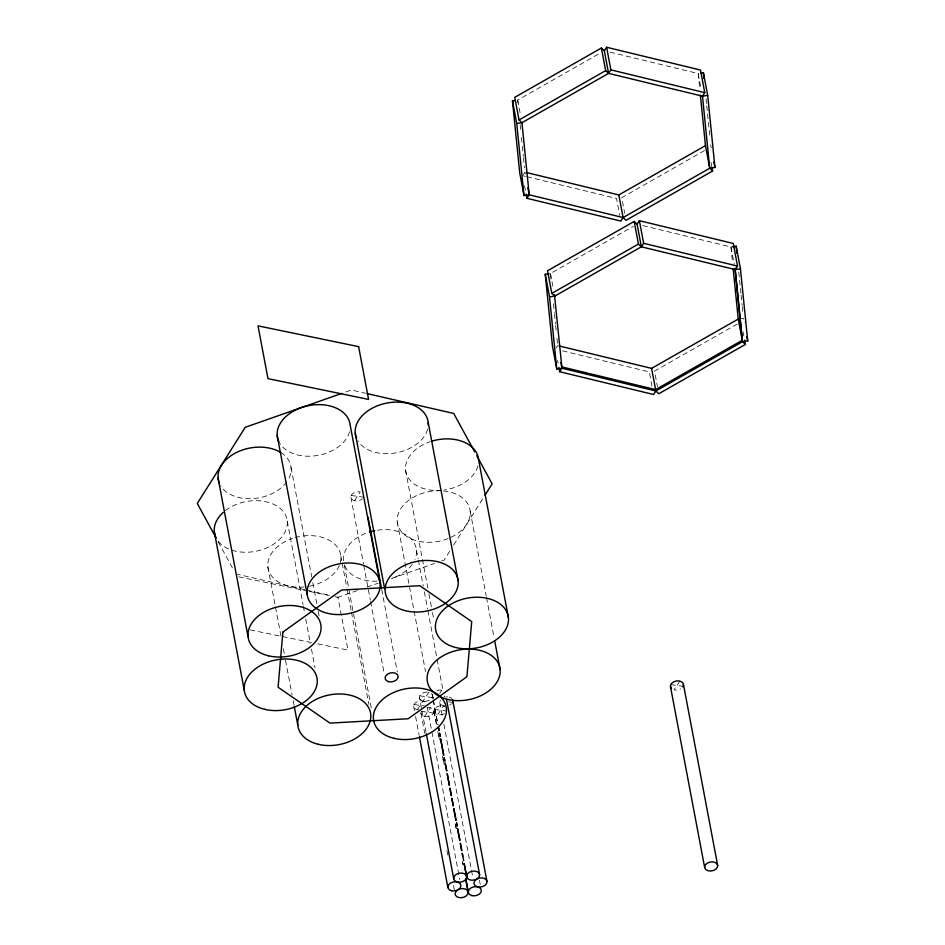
<?xml version="1.0" encoding="UTF-8"?>
<svg xmlns="http://www.w3.org/2000/svg" width="945" height="945" viewBox="0 0 945 945"><rect width="100%" height="100%" fill="white"/><g stroke="black" fill="none" stroke-linecap="round" stroke-linejoin="round"><path stroke-width="0.71" stroke-dasharray="4.72 3.54" d="M449.69 551.289L444.185 560.031L441.433 560.999M453.624 545.041L483.486 497.602M523.412 174.506L524.936 172.167L525.739 176.408M354.552 500.696L360.281 491.943A6.591 4.524 -10.7 0 0 351.812 494.518A6.591 4.524 -10.7 0 0 353.572 500.389A6.591 4.524 -10.7 0 0 362.337 498.83M556.18 347.937L557.704 345.598M417.312 709.778L428.853 692.272A6.591 4.524 -10.7 0 1 430.27 692.791M424.588 716.558L430.318 707.793M439.626 693.559L441.764 690.275M437.759 714.656L443.488 705.891M679.821 681.085L674.092 689.85A6.591 4.524 -10.7 0 0 680.613 688.893M517.966 102.958L517.683 100.075L600.488 52.932M704.557 150.538L621.751 197.682L624.692 213.239M551.029 279.271L550.451 273.507L633.256 226.363M737.324 323.97L654.519 371.113L657.46 386.67M345.929 391.951L351.445 390.013L365.656 393.274M357.281 590.542L337.967 597.323L335.097 596.72M366.943 587.152L377.976 583.278M391.773 578.434L434.535 563.421M739.533 318.867L743.443 318.288L744.247 322.529M351.268 495.487L363.553 497.153M670.82 684.641L683.105 686.294M419.852 695.827L432.125 697.493M448.733 701.828L451.19 702.159M414.04 704.568L425.096 706.069M434.487 709.435L446.761 711.101M421.305 711.349L433.59 713.014M238.79 576.84L307.786 591.086M309.228 591.381L329.344 595.539M250.201 629.913L312.015 642.683M317.756 643.864L347.949 650.101L341.747 617.298M235.695 573.898L305.306 589.834M306.723 590.164L329.451 595.362M335.132 596.673L337.967 597.323L341.476 615.868M609.997 52.14L698.201 73.533L701.143 89.078M522.644 175.675L525.491 176.372M526.908 176.715L616.542 198.45L619.743 215.413M642.777 225.571L730.969 246.964L734.182 263.927M562.535 350.831L649.309 371.881L652.251 387.438M218.236 541.887L233.604 570.048M710.675 144.857L711.207 147.68M711.053 162.493L711.857 166.745M743.018 331.683L743.821 335.936M517.683 100.075L520.612 115.633M550.451 273.507L553.392 289.064M524.51 185.574L525.857 192.638M557.55 360.423L558.093 363.246M470.185 511.139L486.238 596.082M486.51 597.512L494.117 637.828M405.535 470.055L427.849 588.097M428.935 593.85L431.381 606.808M432.467 612.561L433.826 619.766M479.422 880.149L480.237 884.496M416.461 550.049L418.092 558.684M418.363 560.125L423.265 586.03M424.352 591.794L427.612 609.064M427.884 610.505L436.862 658.015M437.133 659.445L443.122 691.126M439.768 702.454L442.768 718.377M443.866 724.165L471.224 868.951M471.496 870.392L472.866 877.633M432.503 695.697L433.046 698.591M433.318 700.044L437.972 724.65M432.385 695.614L432.94 698.509M433.212 699.95L437.866 724.567M444.705 760.76L445.249 763.654M434.109 711.231L436.85 725.701M438.492 734.395L439.307 738.73M443.134 759L444.233 764.8M455.455 824.158L456.27 828.493M462.566 861.793L463.109 864.699M433.968 711.219L436.696 725.701M437.795 731.489L439.437 740.171M442.437 756.095L444.079 764.788M455.301 824.146L456.116 828.493M462.412 861.793L462.955 864.687M397.231 521.876L425.522 671.588M427.246 707.332L431.617 730.497M431.889 731.95L459.79 879.63M427.234 692.059A6.591 4.524 -10.7 0 0 419.474 697.611L426.041 732.363M420.938 713.132L424.766 733.403M446.926 850.677L447.741 855.012M453.482 885.418L454.309 889.765M413.662 706.364L414.489 710.699M415.576 716.499L419.143 735.316M381.709 589.467L397.302 671.989M350.902 497.283L363.482 563.881M363.754 565.323L370.322 600.075M370.594 601.516L384.272 673.903M344.323 565.098L348.67 588.121M348.941 589.562L371.798 710.486M340.826 556.038L341.913 561.803M342.184 563.244L346.815 587.719M347.087 589.148L351.162 610.742M351.434 612.183L368.845 704.32M291.06 467.551L311.732 576.958M312.819 582.711L316.906 604.304M318.264 611.498L319.079 615.821M287.268 521.097L303.05 604.587M303.321 606.028L304.68 613.222M305.767 618.987L310.385 643.451M311.484 649.215L315.016 667.926M267.872 566.776L275.208 605.639M275.479 607.08L281.197 637.308M283.37 648.825L284.457 654.59M285.544 660.342L292.076 694.894M293.163 700.658L293.978 704.97M738.801 272.148L740.974 293.777M741.116 295.218L742.132 305.306M742.286 306.747L743.006 313.964M730.969 246.964L732.564 262.816M706.021 98.717L706.612 104.482M706.754 105.923L709.069 128.993M709.222 130.434L709.943 137.651M698.201 73.533L699.796 89.385M553.498 303.794L554.372 312.441M554.514 313.882L555.53 323.97M555.672 325.423L556.404 332.628M556.983 338.393L557.562 344.157M520.152 124.586L520.872 131.804M521.451 137.568L522.183 144.774M522.325 146.215L523.341 156.315M523.483 157.756L524.499 167.844M225.394 510.583A36.902 25.314 -10.7 0 1 280.122 508.327A36.902 25.314 -10.7 0 1 268.687 546.966A36.902 25.314 -10.7 0 1 216.877 539.347M427.624 429.243A36.902 25.314 -10.7 0 1 395.223 452.986A36.902 25.314 -10.7 0 1 357.812 440.795M349.591 431.782A36.902 25.314 -10.7 0 1 317.177 455.514A36.902 25.314 -10.7 0 1 279.779 443.323M443.347 490.916A36.902 25.314 -10.7 0 1 470.126 510.666A36.902 25.314 -10.7 0 1 449.395 538.036M448.143 538.555A36.902 25.314 -10.7 0 1 397.432 523.27A36.902 25.314 -10.7 0 1 439.354 490.715M295.064 537.611A36.902 25.314 -10.7 0 1 340.235 562.759M339.314 565.441A36.902 25.314 -10.7 0 1 308.235 586.42M304.16 586.975A36.902 25.314 -10.7 0 1 268.262 569.114A36.902 25.314 -10.7 0 1 292.454 538.426M377.445 530.18A36.902 25.314 -10.7 0 1 414.949 559.44M412.126 564.437A36.902 25.314 -10.7 0 1 391.88 578.399M377.055 581.163A36.902 25.314 -10.7 0 1 344.358 564.661M343.507 560.775A36.902 25.314 -10.7 0 1 368.089 532.425M477.91 466.039A36.902 25.314 -10.7 0 1 444.563 489.912M441.835 490.242A36.902 25.314 -10.7 0 1 405.937 472.382A36.902 25.314 -10.7 0 1 430.129 441.705M280.889 452.584A36.902 25.314 -10.7 0 1 287.445 480.887M286.713 481.938A36.902 25.314 -10.7 0 1 252.504 498.617A36.902 25.314 -10.7 0 1 220.669 485.801M444.776 696.075A6.591 4.524 -10.7 0 1 443.831 697.162M433.495 697.729A6.591 4.524 -10.7 0 1 432.491 694.41M436.779 690.547A6.591 4.524 -10.7 0 1 443.193 690.783M444.28 713.688A6.591 4.524 -10.7 0 1 435.55 713.64A6.591 4.524 -10.7 0 1 436.094 707.439A6.591 4.524 -10.7 0 1 444.906 706.411M418.93 710.002A6.591 4.524 -10.7 0 1 415.257 702.891A6.591 4.524 -10.7 0 1 426.36 703.304M426.998 707.675A6.591 4.524 -10.7 0 1 433.979 711.62A6.591 4.524 -10.7 0 1 426.762 716.782A6.591 4.524 -10.7 0 1 421.033 711.939M431.404 693.571A6.591 4.524 -10.7 0 1 428.109 700.765A6.591 4.524 -10.7 0 1 419.474 697.611M451.202 704.001A6.591 4.524 -10.7 0 1 449.926 704.923M445.024 706.092A6.591 4.524 -10.7 0 1 440.405 700.068M445.827 696.985A6.591 4.524 -10.7 0 1 447.528 696.89M449.135 697.115A6.591 4.524 -10.7 0 1 451.686 698.414"/><path stroke-width="1.42" d="M485.057 495.097L492.132 483.864L476.764 455.691M700.812 73.143L703.411 72.765L707.687 95.386L702.478 96.154L608.592 73.379L604.316 50.758L606.607 47.25L700.493 70.024L704.769 92.645L702.478 96.154L709.73 168.245L712.66 170.986L626.027 220.303L623.098 217.563L529.212 194.788L524.002 195.556L519.726 172.935L512.473 100.843L515.072 100.465M707.687 95.386L714.952 167.478L709.73 168.245L623.098 217.563L620.806 221.071L526.92 198.296L529.212 194.788L521.959 122.696L519.029 119.956L514.765 97.335L601.386 48.018L604.316 50.758M524.002 195.556L516.738 123.464L521.959 122.696L608.592 73.379L610.872 69.871L606.607 47.25M732.28 246.763L736.179 246.196L740.455 268.817L735.245 269.585L641.36 246.81L637.084 224.189L639.375 220.681L733.261 243.456L737.537 266.077L735.245 269.585L742.51 341.677L745.428 344.417L658.795 393.734L655.877 390.994L561.98 368.231L556.77 368.987L552.494 346.366L545.241 274.274L549.151 273.696M740.455 268.817L747.719 340.909L742.51 341.677L655.877 390.994L653.586 394.502L559.688 371.728L561.98 368.231L554.467 294.757L554.727 296.128L549.517 296.895L556.77 368.987M637.084 224.189L634.166 221.449L547.533 270.766L551.809 293.387L554.727 296.128L641.36 246.81L643.651 243.302L639.375 220.681M519.029 119.956L605.662 70.639L601.386 48.018M526.365 172.522L618.833 194.942L705.466 145.624L700.375 95.15M551.809 293.387L638.442 244.07L634.166 221.449M559.133 345.953L651.601 368.373L738.234 319.056L733.155 268.593M341.795 393.404L245.227 427.305L197.281 503.472L216.145 538.048M367.073 393.592L453.718 413.449L474.673 451.852M610.872 69.871L704.769 92.645M643.651 243.302L737.537 266.077M561.72 366.849L655.617 389.623L742.25 340.306L734.986 268.203L735.245 269.585M605.662 70.639L608.592 73.379M638.442 244.07L641.36 246.81M713.877 161.819L714.952 167.478M746.916 336.668L747.719 340.909M712.117 168.151L712.66 170.986M744.625 340.176L745.428 344.417M705.466 145.624L709.73 168.245M738.234 319.056L742.51 341.677M618.833 194.942L623.098 217.563M651.601 368.373L655.877 390.994M683.471 684.511L717.668 865.478A6.591 4.524 -10.7 0 1 708.289 870.817A6.591 4.524 -10.7 0 1 707.51 863.021A6.591 4.524 -10.7 0 1 717.668 865.478M670.442 686.424L704.639 867.404M512.473 100.843L516.738 123.464M545.241 274.274L549.517 296.895M527.877 187.724L529.212 194.788M560.917 362.573L561.98 368.231M526.117 194.056L526.92 198.296M558.885 367.487L559.688 371.728M508.422 617.676A36.902 25.314 -10.7 0 0 451.497 603.867A36.902 25.314 -10.7 0 0 455.903 647.573A36.902 25.314 -10.7 0 0 508.422 617.676L478.501 459.317A36.902 25.314 -10.7 0 0 431.416 441.28M494.66 640.71L500.106 669.497A36.902 25.314 -10.7 0 1 447.587 699.394A36.902 25.314 -10.7 0 1 443.193 655.688A36.902 25.314 -10.7 0 1 500.106 669.497M428.203 422.533L458.124 580.88A36.902 25.314 -10.7 0 1 405.606 610.777A36.902 25.314 -10.7 0 1 401.212 567.083A36.902 25.314 -10.7 0 1 458.124 580.88M452.785 700.54L486.982 881.508A6.591 4.524 -10.7 0 1 477.603 886.847A6.591 4.524 -10.7 0 1 476.823 879.051A6.591 4.524 -10.7 0 1 486.982 881.508M446.512 699.489L479.611 874.668A6.591 4.524 -10.7 0 1 470.232 880.008A6.591 4.524 -10.7 0 1 469.452 872.2A6.591 4.524 -10.7 0 1 479.611 874.668M438.515 727.555L439.071 730.45M439.614 733.344L440.157 736.238M440.701 739.132L443.713 755.055M444.268 757.949L444.811 760.855M445.355 763.749L446.725 770.978L445.249 763.654M447.268 773.884L449.466 785.46M450.009 788.354L451.379 795.595M451.923 798.49L453.293 805.731M453.836 808.625L456.022 820.213M456.577 823.107L457.12 826.001M457.663 828.895L459.861 840.471L457.557 828.8M460.404 843.377L461.774 850.606M462.318 853.512L463.688 860.741M464.231 863.647L466.7 876.676A6.591 4.524 -10.7 0 1 457.321 882.016A6.591 4.524 -10.7 0 1 456.529 874.208A6.591 4.524 -10.7 0 1 466.7 876.676M438.409 727.461L438.952 730.355M439.508 733.249L440.051 736.143M440.594 739.049L443.607 754.972M444.15 757.866L444.705 760.76M447.162 773.79L449.347 785.378M449.903 788.272L451.261 795.513M451.816 798.407L453.187 805.636M453.73 808.542L455.915 820.118M456.459 823.012L457.014 825.906M460.298 843.283L461.656 850.524M462.211 853.418L462.755 856.312M464.125 863.553L466.582 876.582M465.85 879.169L468.307 892.198M465.696 879.157L468.153 892.186A6.591 4.524 -10.7 0 1 458.774 897.526A6.591 4.524 -10.7 0 1 457.994 889.729A6.591 4.524 -10.7 0 1 468.153 892.186M426.313 733.804L453.671 878.59M419.415 736.757L447.859 887.331M355.249 433.259L384.627 588.735M368.03 517.08L381.437 588.026M380.091 583.419A36.902 25.314 -10.7 0 0 323.178 569.611A36.902 25.314 -10.7 0 0 327.572 613.317A36.902 25.314 -10.7 0 0 380.091 583.419L350.17 425.073A36.902 25.314 -10.7 0 0 306.416 406.114A36.902 25.314 -10.7 0 0 279.118 442.142M277.216 435.799L307.137 594.145M294.249 706.411L297.793 725.122M218.106 478.276L248.027 636.635M214.314 531.822L244.235 690.169M736.179 246.196L736.911 253.402M703.411 72.765L703.99 78.529M671.541 688.551A6.591 4.524 -10.7 0 1 676.502 680.967A6.591 4.524 -10.7 0 1 682.833 686.885M215.637 536.961A36.902 25.314 -10.7 0 1 223.197 512.414M356.572 438.397A36.902 25.314 -10.7 0 1 387.273 402.983A36.902 25.314 -10.7 0 1 428.274 425.191M369.377 532A36.902 25.314 -10.7 0 1 374.74 530.641M219.429 483.415A36.902 25.314 -10.7 0 1 236.297 452.584A36.902 25.314 -10.7 0 1 280.889 452.584M452.454 699.406A6.591 4.524 -10.7 0 1 452.147 702.915M282.886 632.087L278.078 687.204L329.994 723.102L408.205 718.755L466.913 676.714L471.72 621.609L419.804 585.699L341.594 590.046L282.886 632.087M358.627 346.638L258.009 325.86L267.978 378.638L368.597 399.428L358.627 346.638M388.738 681.676A6.591 4.524 -10.7 0 0 398.117 676.336A6.591 4.524 -10.7 0 0 387.958 673.868A6.591 4.524 -10.7 0 0 388.738 681.676M264.671 709.341A36.902 25.314 -10.7 0 0 317.189 679.443A36.902 25.314 -10.7 0 0 260.277 665.634A36.902 25.314 -10.7 0 0 264.671 709.341M318.229 744.294A36.902 25.314 -10.7 0 0 370.747 714.396A36.902 25.314 -10.7 0 0 313.834 700.588A36.902 25.314 -10.7 0 0 318.229 744.294M393.864 738.293A36.902 25.314 -10.7 0 0 446.383 708.396A36.902 25.314 -10.7 0 0 389.47 694.587A36.902 25.314 -10.7 0 0 393.864 738.293M268.463 655.795A36.902 25.314 -10.7 0 0 320.981 625.897A36.902 25.314 -10.7 0 0 264.068 612.1A36.902 25.314 -10.7 0 0 268.463 655.795M471.957 895.624A6.591 4.524 -10.7 0 0 481.336 890.284A6.591 4.524 -10.7 0 0 471.165 887.816A6.591 4.524 -10.7 0 0 471.957 895.624M451.509 890.757A6.591 4.524 -10.7 0 0 460.888 885.418A6.591 4.524 -10.7 0 0 450.73 882.949A6.591 4.524 -10.7 0 0 451.509 890.757"/></g></svg>
